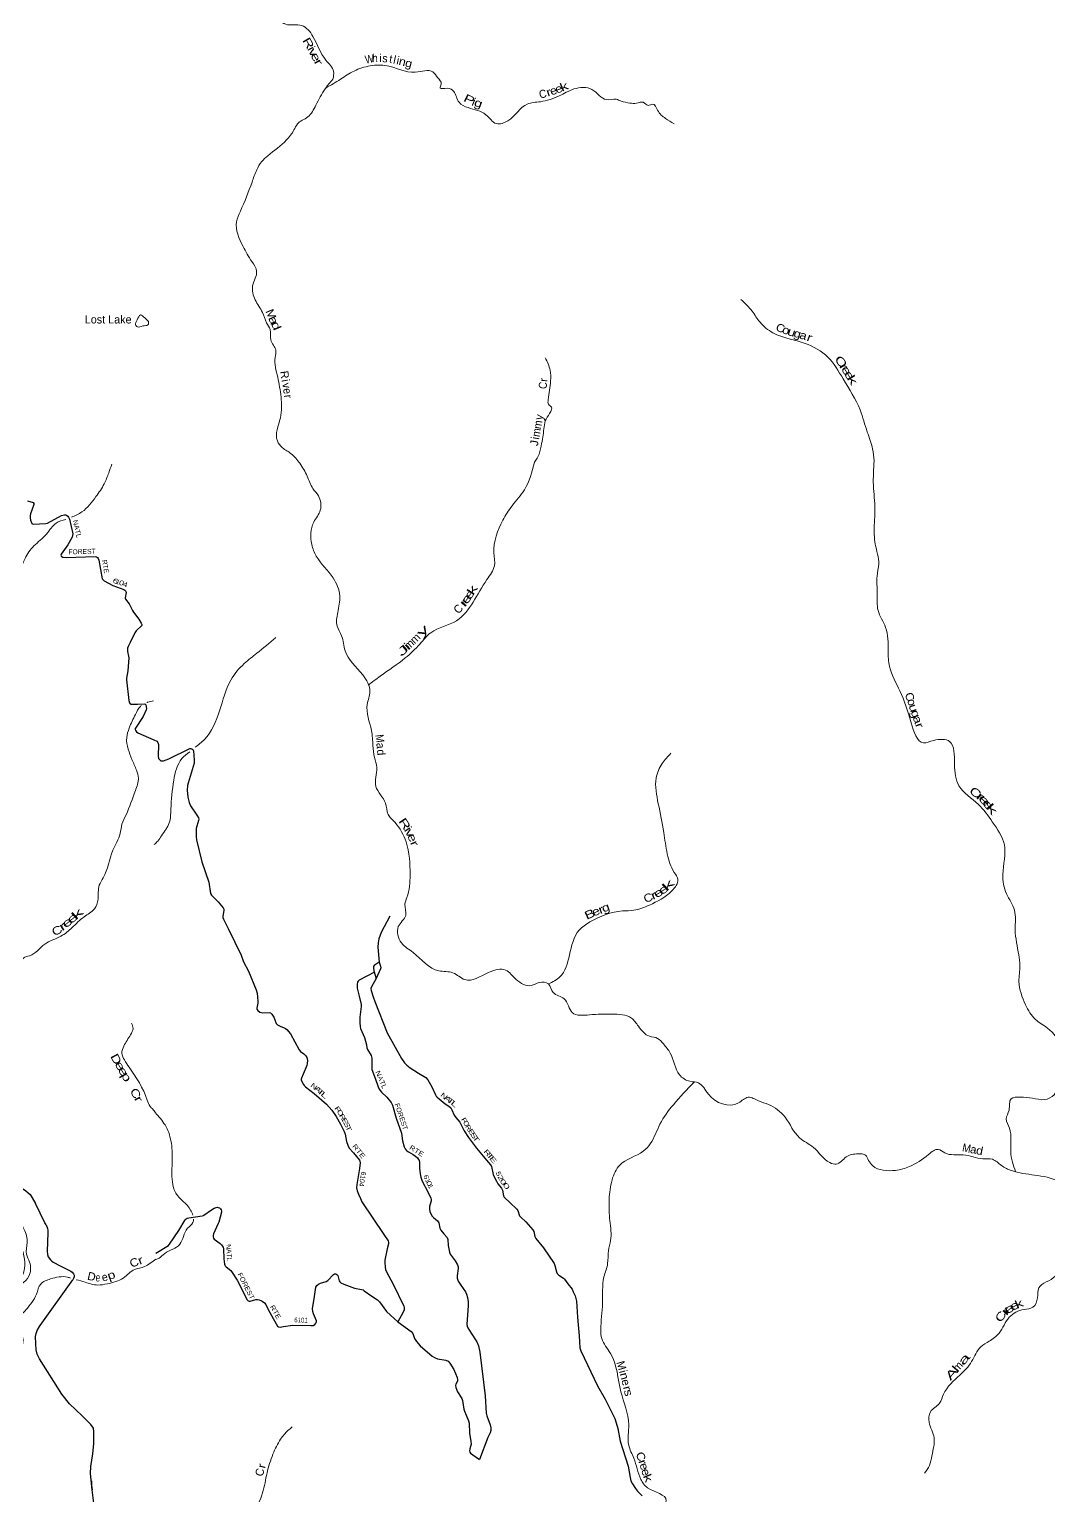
# Model space of a CAD drawing. Header units: feet. Extents: x -3 to 248627, y 0 to 184934.
# Drawn here: x 89617 to 114828, y 112351 to 148593 of the extents above; entities that cross this region are included whole.
import ezdxf
from ezdxf.enums import TextEntityAlignment as Align

# ---------------------------------------------------------------- set-up
doc = ezdxf.new("R2010")
doc.units = ezdxf.units.FT
doc.header["$LTSCALE"] = 70
for name, color, linetype, lineweight in [('29', 7, 'Continuous', 25), ('30', 7, 'Continuous', 35), ('39', 7, 'Continuous', 13)]:
    doc.layers.add(name, color=color, linetype=linetype, lineweight=lineweight)
doc.layers.add('41', color=7, linetype='Continuous')

msp = doc.modelspace()

# ---------------------------------------------------------------- linework, layer by layer
at = {"layer": '29'}
for points in [[(89575.42, 136940.32), (89710.67, 136897.9), (89728.72, 136871.4), (89730.85, 136851.45), (89644.05, 136617.13), (89638, 136578.75), (89638.86, 136520.18), (89650.11, 136463.61), (89682.41, 136382.81), (89696.54, 136368.67), (89716.22, 136358.43), (90023.05, 136378.53), (90067.97, 136390.89), (90416.94, 136575.52), (90490.88, 136596.93), (90515.1, 136596.93), (90535.24, 136586.33), (90567.59, 136556.53), (90585.75, 136532.29), (90607.96, 136481.79), (90690.72, 136120.22), (90689.22, 136080.49), (90678.61, 136039.42), (90566.4, 135853.27), (90405.09, 135619.28), (90399.67, 135593.7), (90401.05, 135580.9), (90407.11, 135572.82), (90447.48, 135550.6), (90526.42, 135542.47), (91242.54, 135563.32), (91275.12, 135556.66), (91303.38, 135534.44), (91319.53, 135514.24), (91339.5, 135469.81), (91418.45, 135011.27), (91435.1, 134991.63), (91466.9, 134964.81), (91680.89, 134845.03), (91955.41, 134746.66), (91979.63, 134732.52), (91996.79, 134714.93), (92007.9, 134698.18), (92011.93, 134669.9), (91984.69, 134542.64), (91984.69, 134526.48), (91992.2, 134508.54), (92083.26, 134396.96), (92166.7, 134227.23), (92194.63, 134185.11), (92328.69, 134013.95), (92385.39, 133918.47), (92401.54, 133882.11), (92403.56, 133872.01), (92395.98, 133858.13), (92256.2, 133726.58), (92226.68, 133678.68), (92111.96, 133441.5), (92058.38, 133340.76), (92048.77, 133294.82), (92046.26, 133257.95), (92045.26, 133213.52), (92073.52, 133096.36), (92076.5, 133058.6), (92054.64, 132737.89), (92020.03, 132557.04), (92018.08, 132513.26), (92075.81, 132000.76), (92093.72, 131942.97), (92107.85, 131924.79), (92128.55, 131916.97), (92293.09, 131914.07), (92471.61, 131921.29), (92485.34, 131914.69), (92499.47, 131898.53), (92517.64, 131803.59), (92510.75, 131773.29), (92429.64, 131608.46), (92243.02, 131322.71), (92236.04, 131308.71), (92234.02, 131284.47), (92248.15, 131252.15), (92264.3, 131231.95), (92302.05, 131200.9), (92696.63, 131034.71)], [(92696.63, 131034.71), (92766.94, 130995.95), (92794.14, 130964.65), (92810.88, 130918.99), (92805.71, 130627.26), (92815.9, 130570.07), (92826.77, 130551.02), (92867.33, 130516.36), (92892.04, 130512.93), (92935.55, 130515.65), (93063.71, 130565.91), (93583.2, 130817.46), (93615.42, 130820.43), (93639.9, 130812.26), (93661.65, 130790.49), (93679.06, 130758.74), (93697.01, 130531.97), (93691.87, 130456.88), (93544.72, 129961.87), (93531.54, 129906.17), (93522.97, 129790.43), (93540.4, 129618.4), (93569.2, 129480.21), (93601.59, 129398.85), (93762.84, 129172.88), (93797.64, 129106.03), (93805.8, 129067.93), (93802.34, 129037.92), (93747.52, 128842.95), (93743.25, 128779.48), (93740.53, 128711.45), (93743.25, 128646.14), (93754.4, 128559.22), (93886.37, 128017.46), (94054.52, 127511.77), (94099.52, 127232.45), (94121.33, 127193.61), (94290.82, 127025.96), (94410.36, 126880.63), (94425.86, 126846.03), (94431.3, 126816.1), (94401.38, 126671.87), (94404.1, 126639.22), (94417.24, 126598.91), (94544.4, 126354.96), (94854.14, 125711.91), (94913.54, 125548.71), (95034.74, 125316.85), (95228.11, 124855.43), (95248.78, 124772.76), (95266.19, 124575.14), (95265.8, 124521.19), (95241.72, 124402.34), (95244.43, 124371.04), (95265.08, 124340.1), (95317.86, 124300.29), (95388.97, 124283.29), (95551.74, 124293.49), (95583.16, 124284.56), (95611.57, 124255.39), (95660.79, 124173.6), (95712.19, 124043.14), (95726.24, 124020.43), (95758.42, 123988.71), (95824.06, 123951.64), (95922.02, 123917.07), (95956.94, 123896.19), (95989.57, 123868.97), (96073.55, 123763.57), (96294.16, 123369.63), (96326.06, 123327.99), (96405.66, 123274.38), (96433.85, 123249.11), (96457.33, 123222.68), (96479.09, 123179.14), (96495.4, 123105.66), (96489.04, 123031.59), (96479.09, 122980.49), (96391.59, 122769.79)], [(98531.41, 126669.77), (98317.61, 126266.15), (98264.47, 126116.18), (98242.72, 126015.5), (98238.11, 125908.29), (98270.66, 125535.93)], [(98270.66, 125535.93), (98146.23, 125455.92), (98131.22, 125429.06), (98125.78, 125396.41), (98139.7, 125323.14), (98199.01, 125135.79)], [(98270.66, 125535.93), (98305.27, 125434.51), (98307.99, 125399.13), (98306.04, 125370.8), (98199.01, 125135.79)], [(98151.18, 125286.89), (97774.42, 125089.11), (97753.21, 125069.86), (97736.9, 125042.64), (97723.3, 124990.94), (97723.3, 124952.84), (97727.61, 124896.13), (97770.85, 124694.75), (97826.64, 124492.95), (97827.88, 124436.99), (97794.83, 124179.56), (97794.01, 124038.49), (97802.17, 123948.69), (97811.73, 123897.8), (97902.93, 123676.12), (97956.25, 123490.8), (97968.05, 123422.12), (97983.82, 123376.01), (98071.39, 123231.63), (98089.09, 123166.35), (98084.99, 122956.78), (98091.97, 122884.64), (98177.11, 122646.89), (98245.43, 122454.7), (98272.2, 122395.01), (98324.3, 122324.08), (98459.61, 122203.15), (98569.2, 122071.94), (98601.69, 122002.97), (98693.75, 121679.1), (98820.4, 121308.39), (98849.69, 121123.17), (98889.96, 120974.32), (98911.71, 120926.7), (98936.18, 120888.6), (98955.22, 120869.55), (98993.3, 120846.42), (99110.6, 120784.14), (99170.7, 120742.53), (99214.19, 120702.49), (99246.22, 120656.86), (99257.67, 120631.13), (99265.25, 120590.62), (99265.38, 120441.49), (99280.28, 120303.03), (99299.41, 120221.22), (99334.2, 120122.88), (99469.25, 119857.2), (99550.8, 119706.19), (99558.95, 119668.1), (99558.46, 119635.53), (99515.44, 119499.38), (99513.62, 119434.49), (99526.32, 119374.2), (99550.8, 119317.05), (99583.43, 119262.63), (99612.89, 119226.86), (99713.96, 119142.89), (99742.5, 119097.59), (99771.07, 118960.57), (99793.82, 118914.3), (99865.53, 118825.49), (99951.25, 118732.61), (99969.59, 118684.36), (99974.48, 118533.32), (100010.38, 118365.97), (100029.67, 118315.8), (100153.14, 118154.36), (100206.19, 118057.1), (100219.78, 118008.12), (100220.45, 117962.95), (100195.31, 117787.7), (100201.48, 117723.58), (100225.22, 117654.35), (100290.88, 117552.21), (100406.33, 117386.78), (100429.19, 117333.24), (100451.82, 117247.77), (100467.26, 117145.48), (100467.07, 117054.55), (100434.62, 116584.89), (100442.78, 116539.99), (100458.86, 116499.24), (100546.43, 116370.13), (100683.7, 116152.3), (100722.89, 116056.97), (100756.76, 115898.5), (100892.59, 114815.46), (100915.98, 114386.11), (100928.67, 114324.37), (101015.87, 114102.7), (101027.48, 114029.63), (101027.31, 113957.79), (101016.6, 113904.45), (100956.56, 113785.01), (100750.23, 113248.56)], [(98199.01, 125135.79), (98079.55, 124931.07), (98065.88, 124882.77), (98068.67, 124835.83), (98117.14, 124683.37), (98165.1, 124561.47)], [(98165.1, 124561.47), (98469.91, 123786.64), (98821.97, 123152.73), (98893.4, 123052.62), (98949.78, 122992.18), (99033.01, 122923.31), (99244.87, 122794.43)], [(87351.65, 123112.25), (87347.12, 122990.4), (87349.14, 122925.75), (87371.35, 122824.75), (87421.81, 122707.59), (87744.8, 122093.5), (87803.34, 122004.63), (87865.92, 121931.9), (88221.21, 121560.22), (88334.25, 121398.62), (88576.49, 120978.46), (88641.09, 120824.94), (88770.29, 120469.42), (88810.66, 120400.75), (88859.11, 120348.22), (89529.31, 119887.66), (89587.85, 119839.19), (89634.28, 119790.7), (89769.54, 119572.71)], [(96391.59, 122769.79), (96348.56, 122666.18), (96343.12, 122644.41), (96343.26, 122617.65), (96394.79, 122511.07), (96413.82, 122486.58), (96446.71, 122454.27), (96664.26, 122290.46), (96969.51, 122027.73), (97099.14, 121879.74), (97208.53, 121722.99), (97316.7, 121531.42), (97403.22, 121347.99), (97428.2, 121286.5), (97463.55, 121106.9), (97493.99, 121015.65), (97531.54, 120940.9), (97635.35, 120821.95), (97780.77, 120640.3), (97792.61, 120621.16), (97798.05, 120574.9), (97779.94, 120433.06), (97713.75, 120045.61), (97712, 119960.47), (97727.34, 119885.06), (97755.43, 119805.37), (97806.21, 119691.85), (97844.75, 119613.88), (98386.05, 118804.96), (98489.53, 118647.63), (98502.41, 118614.22), (98499.69, 118573.41), (98466.72, 118448.51), (98412.66, 118170.66), (98407.34, 118116.74), (98415.38, 118001.94), (98428.98, 117944.8), (98458.41, 117869.06), (98607.47, 117596.85), (98881.5, 117036.44), (98891.3, 116997.8), (98885.86, 116946.09), (98856.81, 116867.52), (98727.82, 116648.69)], [(99244.87, 122794.43), (99422.44, 122686.41), (99471.93, 122631.61), (99569.68, 122458.48), (99659.57, 122260.16), (99680.36, 122228.11), (99704.79, 122202.43), (99898.32, 122038.71), (99991.35, 121979.87), (100038.06, 121939.59), (100070.21, 121890.07), (100125.4, 121754.14), (100162.67, 121699.58), (100262.84, 121578.56), (100368.1, 121366.89), (100481.54, 121199.45), (100676.7, 120941.16), (100922.08, 120646.57)], [(100922.08, 120646.57), (101021.38, 120527.36), (101043.78, 120484.54), (101092.5, 120287.65), (101119.93, 120217.86), (101168.88, 120125.33), (101207.71, 120061.86), (101297.35, 119948.84), (101321.17, 119902.19), (101345.64, 119762.05), (101359.24, 119732.12), (101368.51, 119721.2), (101500.14, 119597.96), (101671.64, 119430.3), (101695.1, 119396.03), (101744.05, 119268.13), (101754.93, 119251.81), (101770.95, 119232.73), (101898.63, 119121.58), (102070.01, 118923.74), (102093.5, 118882.39), (102122.06, 118753.13), (102134.3, 118721.83), (102145.21, 118704.13), (102330.48, 118476.06), (102595.25, 118085.05), (102617.01, 118038.34), (102652.36, 117885.04), (102674.3, 117844.96), (102689.07, 117827.22), (102716.27, 117802.04), (102829.97, 117725.65), (102854.96, 117700.68), (102934.27, 117589.76)], [(90032.23, 119041.26), (90003.04, 119095.38), (89769.54, 119572.71)], [(92749.01, 118341.01), (93055.96, 118537.52), (93087.94, 118569.33), (93311.64, 118900.74), (93474.87, 119171.75), (93495.86, 119193.85), (93521.7, 119205.43), (93563.13, 119215.68), (93890.19, 119268.69), (93922.83, 119276.18), (93933.74, 119282.68), (94122.46, 119416.78), (94189.33, 119453.74), (94241.01, 119474.83), (94268.2, 119478.23), (94290.84, 119472.48), (94322.59, 119461.9), (94342.99, 119443.54), (94360.66, 119418.36), (94368.56, 119383.65), (94366.1, 119355.1), (94303.41, 119110.25), (94291.32, 119078.22), (94170.14, 118821.01), (94160.79, 118781.6), (94162.15, 118748.94), (94173.02, 118713.57), (94189.64, 118692.16), (94337.35, 118582.94), (94370.19, 118552.33), (94389.22, 118523.76), (94408.26, 118489.75), (94420.91, 118451.84), (94431.95, 118208.33), (94444.97, 118074.08), (94454.49, 118048.23), (94461.29, 118035.18), (94485.77, 118004.69), (94596.94, 117913.93), (94636.7, 117869.98), (94758.14, 117673.88), (95002.47, 117191.03), (95026.95, 117167.22), (95051.42, 117158.38), (95077.26, 117156.34), (95222.75, 117201.92), (95256.73, 117201.15), (95298.89, 117191.03), (95346.49, 117175.39), (95377.76, 117161.1), (95434.55, 117113.95), (95464.78, 117079.46), (95521.99, 116950.63), (95647.23, 116728.83), (95754.41, 116538.61), (95780.53, 116523.08), (95822.39, 116518.2), (95902.67, 116528.65), (96123.03, 116566.05), (96577.41, 116554.26), (96638.24, 116559.02), (96676.31, 116583.51), (96706.22, 116616.17), (96717.1, 116648.82), (96716, 116670.43), (96644.64, 116847.77), (96627.36, 116904.62), (96623.1, 116968.58), (96666.34, 117270.23), (96706.22, 117500.58), (96731.5, 117547.65), (96766.05, 117576.77), (96821.81, 117603.65), (96958.09, 117641.36), (96997.21, 117665.21), (97136.96, 117819.76), (97163.1, 117833.93), (97198.45, 117833.93), (97225.64, 117820.32), (97244.97, 117795.2), (97278.46, 117660.26), (97293.63, 117638), (97320.83, 117613.51), (97396.25, 117579.33), (97662.12, 117481.74), (97832.15, 117448.89), (97870.17, 117435.27), (97900.08, 117416.22), (98085.73, 117282.94), (98231.86, 117187.63), (98279.36, 117143.36), (98450.55, 116899.25), (98546.28, 116808.34), (98727.82, 116648.69)], [(90032.23, 119041.26), (90066.52, 118952.2), (90074.62, 118905.88), (90075.78, 118850.3), (90057.26, 118391.75), (90065.36, 118315.33), (90085.04, 118257.43), (90141.75, 118178.69), (90162.58, 118157.85), (90210.03, 118123.11), (90381.32, 118030.48), (90645.19, 117900.79), (90675.29, 117873), (90710.01, 117835.94), (90728.52, 117798.89), (90728.52, 117757.2), (90710.01, 117717.84), (90694.62, 117689.08)], [(89870.42, 116531.37), (89885.11, 116553.72), (90694.62, 117689.08)], [(102934.27, 117589.76), (103039.08, 117453.22), (103071.16, 117391.13), (103116.03, 117286.36), (103136.43, 117226.49), (103150.01, 117157.02), (103178.46, 116758.51), (103193.73, 116571.33), (103214.68, 116301.62), (103234.34, 116001.92), (103253.23, 115927.22), (103670.2, 115064.45), (103859.07, 114735.76), (104097.39, 114255.97), (104134.51, 114152.8), (104172.48, 114008.19), (104233.31, 113698.09), (104431.04, 113079.62), (104473.98, 112803.8), (104496.2, 112721.41), (104534.28, 112642.49), (104609.02, 112527.63), (104662.09, 112462.89), (104772.46, 112347.92)], [(91168.1, 112496.54), (91131.29, 112896.16), (91138.23, 113072.16), (91184.52, 113387.12), (91209.99, 113637.24), (91212.3, 113924.41), (91203.04, 114017.04), (91138.23, 114109.68), (90925.27, 114322.74), (90610.47, 114619.17), (90425.3, 114860.02), (89872.09, 115730.8), (89814.22, 115851.22), (89784.13, 115957.75), (89777.18, 116101.34), (89770.24, 116281.98), (89786.44, 116360.72), (89807.28, 116430.19), (89870.42, 116531.37)], [(98727.82, 116648.69), (99059.18, 116410), (99102.08, 116354.93), (99142.88, 116232.47), (99190.31, 116157.98), (99284.29, 116050.15), (99581.24, 115796.33), (99637.82, 115761.7), (99709.12, 115735.48), (99921.17, 115698.45), (99972.32, 115671.89), (100015.83, 115628.35), (100114.45, 115470.35), (100200.76, 115267.79), (100205.5, 115210.44), (100206.2, 115180.71), (100163.04, 115103.96), (100159.97, 115074.58), (100168.12, 115022.88), (100208.34, 114916.66), (100311.79, 114753.28), (100331.29, 114699.05), (100362.78, 114487.49), (100377.52, 114439.17), (100420.24, 114336.36), (100477.76, 114203.34), (100491.74, 114142.55), (100502.57, 113897.41), (100539.77, 113685.99), (100543.41, 113620.07), (100508.06, 113507.14), (100506.84, 113460.76), (100513.49, 113425.51), (100532.53, 113398.29), (100582.51, 113357.86), (100750.23, 113248.56)], [(91548, 110316.8), (91265.78, 111767.54), (91168.1, 112496.54)]]:
    msp.add_lwpolyline(points, dxfattribs=at)
msp.add_arc((94801.95, 112864.45), 3652.43, 182.33654, 185.78116, dxfattribs=at)
at = {"layer": '39'}
for points in [[(92608.94, 152348.46), (92830.67, 152306.31), (92999.99, 152134.99), (93126.99, 152046.36), (93165.28, 151806.31), (93082.63, 151564.12), (92927.42, 151366.24), (92967.73, 151221.02), (93086.66, 151085.97), (93108.83, 150979.06), (93255.98, 150878.34), (93237.84, 150761.31), (93215.66, 150658.39), (93455.54, 150533.55), (93528.11, 150481.18), (93576.48, 150372.28), (93632.92, 150311.81), (93725.65, 150136.39), (93806.28, 150023.49), (93872.8, 149918.65), (94130.82, 149914.88), (94245.72, 149856.5), (94277.97, 149761.71), (94477.53, 149691.3), (94491.64, 149588.42), (94566.22, 149493.68), (94652.9, 149392.89), (94945.19, 149221.71), (95346.32, 148982.05), (95457.19, 148875.24), (95618.45, 148885.49), (95959.12, 148720.42), (96352.2, 148686.53), (96632.39, 148416.48), (96948.85, 147833.75), (97142.37, 147551.5), (97127.2, 147356.84)], [(96948.06, 147141.96), (97315.72, 147360.01), (97650.34, 147562.12), (98047.46, 147689.64), (98464.72, 147692.1), (99162.18, 147535.47), (99599.61, 147539.97), (99720.55, 147394.83), (99805.21, 147239.57), (99781.02, 147140.69), (99948.33, 147138.84), (100113.63, 147058.32), (100244.65, 146790.12), (100468.4, 146657.2), (100909.85, 146482.14), (101169.89, 146262.51), (101454.11, 146333.42), (101933.87, 146745.5), (102256.4, 146804.35), (102718.02, 146946.07), (103086.91, 147117.94), (103532.4, 147106.31), (103895.23, 146854.5), (104129.07, 146862.82), (104254.04, 146818.56), (104471.75, 146770.37), (104635.03, 146766.51), (104802.34, 146788.88), (104923.28, 146712.34), (105032.14, 146744.74), (105155.1, 146593.55), (105352.64, 146389.99), (105564.3, 146255.04)], [(96303.53, 137866.61), (96096.04, 138100.27), (95878.34, 138249.34), (95751.34, 138418.68), (95825.94, 138991.73), (95842.07, 139504.2), (95759.43, 139994.38), (95696.95, 140484.57), (95711.06, 140660.11), (95590.12, 140916.21), (95569.96, 141174.43), (95485.3, 141341.8), (95380.48, 141595.9), (95203.1, 141906.41), (95140.62, 142255.38), (95239.39, 142614.6), (95120.47, 142852.55), (94902.77, 143227.58), (94741.51, 143834.69), (94836.26, 144095.05), (95124.53, 144815.61), (95241.45, 145118.36), (95364.41, 145324.28), (95513.58, 145467.68), (95979.23, 145857.56), (96162.67, 146105.91), (96247.34, 146253.28), (96501.33, 146427.05), (96704.93, 146715.78), (96932.72, 147123.56), (97127.2, 147356.85)], [(107215.16, 141919.08), (107491.32, 141624.81), (107688.86, 141354.67), (108009.37, 141090.72), (108406.48, 140943.85), (108801.57, 140829.27), (109365.98, 140492.94), (109742.93, 139952.64), (110164.21, 139184.4), (110341.6, 138637.84), (110474.63, 138224.38), (110508.83, 137930.71)], [(92421.43, 141263.21), (92290.29, 141239.29), (92244.1, 141289.82), (92282.83, 141408.74), (92365.94, 141533.61), (92472.53, 141458.75), (92568.86, 141331.47), (92550.55, 141285.11), (92500.09, 141269.09), (92421.43, 141263.21)], [(102375.24, 140477.49), (102498.2, 140164.91), (102510.29, 139906.68), (102449.81, 139436.53), (102457.87, 139325.57), (102530.44, 139251), (102514.31, 139148.09), (102397.39, 138960.33), (102326.83, 138562.81), (102286.52, 138356.97), (102226.04, 138092.61), (102112.87, 137892.03)], [(90659.28, 136534.8), (90919.38, 136666.18), (91266.13, 137044.82), (91468.5, 137357.43), (91581.53, 137634.66), (91658.44, 137843.71)], [(96303.53, 137866.61), (96492.33, 137547.24), (96632.75, 137243.28), (96766.62, 137060.35), (96814.47, 136709.49), (96652.36, 136412), (96602.23, 135860.85), (96714.35, 135572.88), (97132.05, 135032.26), (97295.23, 134591.2), (97244.53, 134177.26), (97229.78, 133844.23), (97341.71, 133602.67), (97427.96, 133233.85), (97864.05, 132636.82), (98041.23, 132222.07), (97973.97, 131908.94), (98077.51, 131261.74), (98115.37, 130888.62), (98150.87, 130598.23), (98210.41, 130346.31), (98188.15, 129882.07), (98427.87, 129463.61), (98491.53, 129189.51), (98661.78, 128986.6), (98934.02, 128507.77), (99034.22, 127695.08), (98955.89, 127135.7), (98908.18, 126969.98), (98925.47, 126693.62), (98743.11, 126414.19), (98823.44, 126013.05), (99108.79, 125776.44), (99743.94, 125321.72), (100095.05, 125273.13), (100386.16, 125105.16), (100988.41, 125285.91), (101397.57, 125340.53), (101660.72, 125107.84), (102030.39, 124960.46), (102229.73, 125036.18), (102457.78, 124999.04), (102575.64, 124785.76), (102846.53, 124629.79), (103045.59, 124289.81), (103469.33, 124235.55), (104031.92, 124252.64), (104508.29, 124152.24), (104680.54, 123953.37), (104957.87, 123704.61), (105155.72, 123653.19), (105299.49, 123514.71), (105469.83, 123291.62), (105693.91, 122754.02), (105954.75, 122591.95), (106166.67, 122552.71), (106411.86, 122271.49), (107156.92, 122059.5), (107396.33, 122197.98), (107654.85, 122106.52), (107897.23, 122019.01), (108309.96, 121702.36), (108665, 121195.72), (109008.84, 120957.4), (109413.75, 120582.18), (109575.25, 120544.69), (109818.53, 120721.53), (110118.7, 120799.8), (110298.33, 120764.42), (110371.47, 120637.68), (110474.87, 120505.04), (111038.01, 120390.97), (111384.5, 120483.6), (111855.17, 120782.72), (112096.65, 120909.1), (112262.38, 120823.21), (112714.32, 120775.14), (113202.77, 120678.84), (113434.76, 120663.92), (113659.25, 120511.74), (113911.87, 120385.94), (114481.05, 120273.92), (115080.68, 120115.65), (115335.42, 119963.63), (115749.6, 119784.21)], [(102112.87, 137892.03), (101864.26, 137212.34), (101555.35, 136813.18), (101326.93, 136458.84), (101108.46, 135650.53), (101119.87, 135333.77), (100935.76, 134991.78), (100591.21, 134435.03), (100183.73, 133976.84), (99547.69, 133678.87), (99274.58, 133398.96), (98915.02, 133056.04), (98297.77, 132606.82), (97994.29, 132380.42)], [(110508.83, 137930.71), (110493.36, 137322.4), (110530.16, 136719.24), (110515.57, 136349.89), (110539.78, 135865.72), (110624.49, 135379.85), (110583.41, 135076.94), (110589.2, 134655.23), (110609.13, 134229.56), (110794.4, 133810.81), (110859.35, 133229.99), (110891.21, 132842.72), (111149.85, 132240.73), (111425.41, 131451.16), (111734.02, 130956.38), (111985.86, 131016.23), (112377.21, 130990.04), (112498.51, 130435.76), (112609.67, 129895.54), (113089.56, 129435.97), (113434.2, 129005.96), (113733.02, 128440.5), (113693.74, 127703.75), (113784.48, 127223.97), (113979.76, 126823.43), (113999.93, 126341.26), (114089.26, 125716.18), (114118.58, 125456.02), (114092.01, 125056.34), (114257.75, 124486.14), (114499.27, 124120.16), (114798.63, 123907.84), (115129.4, 123419.23), (115125.34, 122940.96), (115088.38, 122617.9), (114960.8, 122260.06), (114725.35, 122139.76), (114428.73, 122176.54), (114128.15, 122199.17), (113898.41, 122157.6), (113847.14, 121880.87), (113779.49, 121660.56), (113855.07, 121430.92), (113889.71, 120862.05), (113929.15, 120593.88), (114009.45, 120360.92)], [(84980.48, 130983.56), (85169.71, 131047.41), (85375.84, 131182.63), (85562.16, 131285.39), (86041.41, 131504.11), (86286.64, 131555.07), (86528.53, 131537.43), (86868.21, 131611.55), (87213.34, 131746.21), (87488.85, 131995.06), (87761.91, 132288.25), (88312.66, 132814.19), (88593.22, 132960.27), (88892.16, 133080.34), (89101.09, 133340.59), (89260.55, 133715.26), (89276.21, 133965.43), (89184.3, 134297.15), (89231.06, 134662.57), (89281.01, 134907.06), (89357.53, 135113.51), (89510.67, 135516.34), (89729.21, 135823.07), (90042.54, 136118.69), (90279.56, 136389.33), (90519.99, 136479.15)], [(95710.36, 133561.78), (95244.11, 133169.87), (94934.59, 132918.01), (94601.52, 132508.64), (94322.36, 131748.43), (93950.19, 131044.24), (93717.07, 130846.88)], [(92520.23, 131953.04), (92540.67, 131959.23), (92690.94, 131995.64)], [(87611.07, 124720.65), (87767.77, 124753.72), (87944.45, 124812.02), (88115.71, 124807.76), (88425.7, 125032.78), (88793.04, 125161.63), (89194.52, 125300.91), (89416.05, 125508.87), (89479.17, 125644.62), (89623.68, 125696.54), (90001.53, 125984.77), (90398.45, 126178.44), (90676.33, 126391.03), (90973.82, 126658.26), (91225.68, 126854.45), (91316, 127091.29), (91346.84, 127436.39), (91445.71, 127622.91), (91682.75, 128300.82), (91863.97, 128716.04), (91908.02, 128946.35), (92008.43, 129181.28), (92240.24, 129776.47), (92315.73, 130087.75), (92267.51, 130278.79), (92156.07, 130549.81), (92062.93, 130802.88), (92025.89, 131086.78), (92088.01, 131323.33), (92239.81, 131657.59), (92364.75, 131856.48), (92390.87, 131882.05)], [(93583.06, 130734.95), (93389.52, 130567.07), (93190.08, 130031.28), (93118.45, 129316.56), (93077.49, 128983.39), (92887.25, 128661.54), (92795.03, 128529.89), (92706.66, 128442.65)], [(102456.03, 125000.11), (102741.4, 125174.07), (102975.1, 125716.11), (103218.58, 126328.82), (103481.93, 126529.98), (104289.49, 126802.62), (104571.77, 126818.23), (104952.39, 126947.37), (105507.55, 127297.37), (105657.62, 127578.65), (105568.16, 127753.74), (105394.83, 128210.89), (105307.89, 128745.18), (105173.85, 129452.76), (105120.77, 130090.14), (105270.52, 130450.12), (105485.27, 130699.45)], [(92143.91, 124025.22), (92183.43, 123898.61), (92122.52, 123742.72), (91956.09, 123462.75), (91905.47, 123284.79), (91967.53, 123120.11), (92088.17, 122937.89), (92535.27, 122128.01), (92603.28, 121971.46), (92668.45, 121899.56), (92734.08, 121815.81)], [(106056.65, 122573.64), (105545.75, 122014.69), (105214.99, 121534.7), (104975.01, 121049.13), (104802.34, 120866.61), (104218.93, 120520.49), (104028.88, 120154.25), (103958.28, 119673.61), (103976.63, 119143), (103992.77, 118658.79), (103937.36, 118406.25), (103920.55, 118085.32), (103829.15, 117755.92), (103795.58, 117103.96), (103749.9, 116451.93), (103775.01, 116234.13), (103990.31, 115868), (104248.38, 114920.95), (104443.36, 114108.76), (104441.46, 113598.21), (104567.84, 113276.02), (104741.44, 112754.29), (104909.71, 112543.3), (105364.79, 112226.87), (105325.11, 112071.28), (105404.52, 111890.09), (105589.18, 111616.62), (106104.51, 110878.77), (106450.43, 110624.32), (107126.6, 110488.65), (107324.15, 110509.87), (107530.73, 110301.09), (107901.56, 109877.27), (108076.46, 109527.07), (108270.98, 109308.15), (108477.22, 109180.09), (108664.04, 108874.35), (108818.28, 108643.1), (108921.83, 108476.16), (109106.78, 108132.08), (109153.88, 107960.8), (109526.69, 107547.08), (109951.86, 107149.77), (110204.31, 107064.33), (110674.9, 107381.61), (111018.79, 107613.46), (111399.22, 107786.99), (111791.66, 107984.8), (111950.39, 108124.87), (112039.23, 108101.12), (112301.56, 108064.17), (112670.67, 108051.99), (113031.65, 108053.89), (113382.13, 108156.63), (113503.3, 108118.93), (113770.27, 107934.69), (114089.7, 107746.69), (114391.36, 107467.79), (114551.72, 107218.42)], [(92734.08, 121815.81), (92973.58, 121512.54), (93120.42, 121119.82), (93150.69, 120633.66), (93156.93, 120105), (93242.78, 119829), (93607.55, 119409.18), (93662.71, 119285.06)], [(88403.66, 119713.78), (88266.3, 119549.03), (88035.6, 119453.87), (87972.78, 119287.89), (88065.42, 119085.22), (88209.47, 118979.86), (88589.98, 118794.31), (88815.22, 118830.94), (89079.51, 118992.99), (89236.38, 119016.8), (89319.52, 118961.22), (89413.69, 118603.32), (89500.58, 117963.07), (89366.29, 117691.49), (89116.06, 117533.63), (88992.48, 117401.28), (88996.45, 117203.74), (89131.13, 117027.72), (89226.48, 116754.51), (89320.59, 116199.02), (89244.03, 115996.59), (89063.64, 115906), (88821.19, 115980.08), (88623.66, 115994.14), (88377.2, 115862.53), (88161.55, 115670.75), (88112.61, 115527.09), (88040.4, 115292.46), (87937.32, 115124.03), (87715.91, 114903.97), (87533.6, 114599.63), (87453.81, 114316.53), (87512.01, 113930.02), (87679.81, 113663.62), (87936.66, 113353.79), (88155.03, 113269.38), (88439.99, 113173.56), (88687.72, 112972.51), (88863.57, 112706.19), (88867.91, 112470.34), (88676.85, 112236.48), (88583.36, 112116.54), (88602.94, 111969.57), (88710.68, 111666.24), (88863.22, 111516.62), (89093.96, 111404.11), (89383.9, 111211.56), (89710.79, 111152.48), (90124.95, 111027.77), (90333.93, 110874.7), (90420.49, 110676), (90380.32, 110459.84), (90188.16, 110133.23), (90020.53, 109974.21), (89834.16, 109877.5), (89568.74, 109830.37), (89420.7, 109728.01), (89471.28, 109500.71), (89544.12, 109263.56), (89620.65, 109215.76)], [(115750.67, 119783.9), (115501.64, 119276.4), (115466.67, 118959.41), (115429.72, 118630.29), (115211.21, 118318.38), (115111.39, 118073.69), (114987.6, 117774.39), (114585.47, 117483.7), (114550.18, 117243.39), (114438.22, 117008.72), (114218.63, 116953.08), (113854.4, 116761.47), (113599.92, 116368.66), (113358.75, 116167.61), (113151.59, 116033.34), (112921.21, 115664.86), (112632.19, 115332.4), (112228.8, 114860.1), (112124.88, 114633.55), (111903.92, 114422.52), (111872.72, 114168.1), (111993.33, 113779.28), (111938.7, 113339.09), (111877.19, 113096.62), (111759.01, 112904.29)], [(88156.94, 119404.74), (88091.59, 119291.14), (88165.39, 119160.86), (88327.15, 119098.03), (88552.2, 118949.17), (88791.83, 118955.7), (89112.59, 119110.27), (89329.99, 119124.64), (89491.01, 118932.77), (89562.69, 118608.9), (89547.43, 118318.41), (89623.88, 118123.64), (89607.18, 117774.66), (89429.76, 117587.31), (89193.87, 117405.4), (89187.33, 117252.1), (89286.51, 116999.1), (89427.58, 116379.58), (89460.23, 116131.92), (89333.66, 115894.7), (89081.04, 115775.12), (88707.39, 115878.08), (88542.2, 115880.39), (88386.39, 115747.7), (88235.39, 115536.44), (88119.94, 115192.48), (87863.51, 114847.04), (87638.95, 114538.23), (87574.13, 114166.57), (87745.41, 113751), (88040.85, 113409.32), (88410.36, 113318.42), (88590.55, 113225.54), (89005.87, 112778.24), (89041.86, 112601.19), (88917.8, 112313.6), (88724.35, 112118.02), (88679.22, 111996.57), (88790.38, 111753.77), (88965.62, 111549.95), (89210, 111483.95), (89322.13, 111348.02), (89880.78, 111277.24), (90281.13, 111122.14), (90461.47, 110809.5), (90520.75, 110517.77), (90377.25, 110159.4), (90180.24, 109915.39), (89819.24, 109756.37), (89590.59, 109657.21), (89562.65, 109630.7), (89626.18, 109520.47), (89743.36, 109357.01)], [(93679.16, 119184.96), (93663.27, 119104.77), (93530.78, 118958.78), (93338.82, 118564.28), (92964.67, 118334.28), (92827.99, 118224.59), (92745.81, 118191.47)], [(90779.4, 117688.09), (90998.49, 117625.88), (91305.35, 117556.5), (91546.75, 117587.25), (91942.15, 117730.5), (92224.09, 117941.12), (92469.12, 118012.23), (92609.31, 118094.34), (92749.65, 118194.2)], [(89332.62, 116820.59), (89461.01, 116869.87), (89532.8, 116943.2), (89794.84, 117333.05), (89899.15, 117580.12), (90141.62, 117707.66), (90560.17, 117750.34), (90638.16, 117725.93)], [(92780.55, 110668.75), (92933.8, 110758.88), (93697.75, 110849.68), (94254.96, 111191.63), (94592.32, 111538.47), (95058.84, 111863.8), (95387.26, 112420.45), (95496.13, 112911.38), (95641.4, 113376.26), (95833.45, 113748.57), (96014.08, 113959.39), (96120.58, 114050.75)]]:
    msp.add_spline(points, degree=3, dxfattribs=at)

# ---------------------------------------------------------------- texts
at = {"layer": '30', "width": 1.1}
msp.add_text('NATL', height=120, rotation=282.892, dxfattribs=at).set_placement((90691.59, 136452.5))
at = {"layer": '30'}
for s, rotation, p in [('FOREST', 1.668, (90585.74, 135616.11)), ('RTE', 279.769, (91413.13, 135469.21))]:
    msp.add_text(s, height=120, rotation=rotation, dxfattribs=at).set_placement(p)
for s, rotation, width, p in [('6', 330.762, 1.6, (91724.87, 134901.9)), ('1', 340.286, 0.5, (91795.43, 134877.83)), ('0', 340.286, 1.35, (91878.71, 134852.9)), ('4', 340.286, 1.25, (91970.93, 134814.79)), ('N', 323.021, 1.4, (96620.63, 122418.82)), ('NATL', 292.569, 1.15, (98265.01, 122608.56)), ('A', 323.021, 1.6, (96717, 122345.42)), ('T', 319.281, 1.9, (96788.06, 122276.26)), ('L', 319.281, 1.9, (96873.68, 122202.57)), ('N', 319.77, 1.5, (99836.79, 122182.43)), ('A', 319.77, 1.7, (99927.31, 122109.06)), ('T', 322.687, 1.75, (100001.55, 122054.66)), ('F', 304.91, 1.6, (97198.05, 121864.35)), ('O', 304.91, 1.3, (97259.49, 121778.29)), ('R', 299.451, 1.25, (97312.2, 121680.16)), ('FOREST', 288.862, 1.05, (98760.15, 121702.03)), ('L', 319.227, 1.9, (100090.99, 121984.41)), ('E', 299.451, 1.35, (97371.69, 121580.96)), ('S', 295.252, 1.2, (97420.21, 121491.22)), ('T', 295.252, 1.4, (97459.58, 121399.54)), ('F', 300.615, 1.45, (100324.47, 121595.17)), ('O', 296.44, 1.1, (100368.86, 121524.26)), ('R', 298.44, 1.2, (100427.04, 121415.26)), ('E', 304.118, 1.45, (100503.29, 121303.09)), ('S', 304.118, 1.45, (100559.05, 121218.3)), ('T', 307.074, 1.75, (100620.39, 121131.81)), ('RTE', 308.679, 1.25, (97722.04, 120825.67)), ('RTE', 328.034, 1.2, (99166.62, 120822.01)), ('R', 309.793, 1.5, (100898.27, 120784.52)), ('T', 309.793, 1.85, (100969.22, 120702.14)), ('E', 309.793, 1.65, (101042.29, 120615.12)), ('5', 290.899, 1.25, (101167.31, 120287.19)), ('6', 285.631, 1.2, (99376.98, 120210.6)), ('1', 296.945, 0.7, (99416.81, 120114.85)), ('0', 296.945, 1.55, (99454.75, 120040.15)), ('1', 296.945, 0.7, (99494.01, 119964.54)), ('2', 297.88, 1.45, (101223.2, 120177.75)), ('0', 301.458, 1.7, (101284.07, 120071.78)), ('0', 308.419, 1.95, (101369.68, 119967.08)), ('FOREST', 296.84, 1.1, (94924.93, 117505.5)), ('RTE', 299.451, 1.15, (95654.15, 116858.94)), ('6101', 358.514, 0.75, (96335.29, 116630.57))]:
    msp.add_text(s, height=120, rotation=rotation, dxfattribs=dict(at, width=width)).set_placement(p, align=Align.CENTER)
for s, rotation, p in [('6104', 260.305, (97800.19, 120186.98)), ('NATL', 272.596, (94495.59, 118350.29))]:
    msp.add_text(s, height=120, rotation=rotation, dxfattribs=at).set_placement(p, align=Align.CENTER)
at = {"layer": '41'}
for s, rotation, width, p in [('R', 300.013, 1.45, (96432.71, 148200.94)), ('i', 297.506, 1.2, (96502.26, 148076)), ('v', 297.506, 1.5, (96554.29, 147975.91)), ('e', 298.489, 1.45, (96615.96, 147860.11)), ('W', 10.81, 0.85, (98045.06, 147763.03)), ('h', 2.587, 0.85, (98172.54, 147782.85)), ('r', 298.489, 1.6, (96684.23, 147733.63)), ('n', 345.449, 1.15, (98821.76, 147700.76)), ('g', 346.249, 1.15, (98979.61, 147657.56)), ('e', 18.306, 1.15, (102609.57, 146984.67)), ('e', 19.828, 1.2, (102743.85, 147031.43)), ('k', 22.828, 1.45, (102880.1, 147086.82)), ('P', 334.203, 1.5, (100455.73, 146769.82)), ('i', 336.919, 1.1, (100571.05, 146705.99)), ('g', 339.638, 1.35, (100691.46, 146675.77)), ('C', 11.064, 0.95, (102334.17, 146899.54)), ('r', 18.306, 1.3, (102493.46, 146945.21)), ('M', 292.477, 1.15, (95502.72, 141509.68)), ('a', 292.357, 1.35, (95561.7, 141363.53)), ('d', 292.68, 1.45, (95631.6, 141227.18)), ('C', 339.763, 1.1, (108160.46, 141116.33)), ('o', 339.763, 1.2, (108300.09, 141064.86)), ('u', 341.732, 1.3, (108439.91, 141016.35)), ('g', 343.985, 1.2, (108588.63, 140974.8)), ('a', 343.67, 1.2, (108732.52, 140932.87)), ('r', 339.157, 1.35, (108882.27, 140884.14)), ('C', 308.103, 1.55, (109608.52, 140319.25)), ('r', 303.864, 1.8, (109681.53, 140205.88)), ('e', 301.161, 1.5, (109742.34, 140108.22)), ('e', 301.161, 1.5, (109815.21, 139988.39)), ('k', 301.835, 1.75, (109889.2, 139874.97)), ('e', 280.335, 0.95, (95902.92, 139636.56)), ('C', 81.477, 0.9, (102415.84, 139776.18)), ('m', 79.939, 0.95, (102288.96, 138807.12)), ('m', 79.931, 0.95, (102254.28, 138611.78)), ('J', 81.563, 1.05, (102205.28, 138354.52)), ('k', 57.641, 1.75, (100655.13, 134685.37)), ('r', 50.634, 2, (100437.28, 134362.38)), ('e', 54.482, 1.65, (100509.12, 134461.24)), ('e', 57.641, 1.55, (100582.64, 134570.97)), ('y', 45.747, 2.15, (99414.6, 133659.35)), ('J', 40.328, 2.1, (98919, 133167.08)), ('i', 43.823, 1.85, (99031.86, 133269.81)), ('C', 289.896, 1.1, (111299.65, 132061.9)), ('o', 288.629, 1.15, (111348.95, 131930.33)), ('u', 288.629, 1.3, (111392.78, 131784.94)), ('g', 289.411, 1.3, (111443.55, 131640.41)), ('a', 289.411, 1.3, (111493, 131500.04)), ('r', 290.607, 1.35, (111545.17, 131354.79)), ('M', 277.307, 0.9, (98187.82, 131052.75)), ('a', 275.738, 0.95, (98205.19, 130878.92)), ('C', 325.438, 1.45, (112959.26, 129647.41)), ('r', 322.005, 1.95, (113080.5, 129555.22)), ('e', 315.237, 2.05, (113174.23, 129462.74)), ('e', 309.864, 1.85, (113252.48, 129368.85)), ('k', 309.864, 2.05, (113343.72, 129258.26)), ('R', 303.327, 1.55, (98818.23, 128898.6)), ('i', 303.327, 1.4, (98899.66, 128770.44)), ('v', 298.822, 1.55, (98947.19, 128678.42)), ('e', 294.647, 1.35, (98999.03, 128571.56)), ('r', 293.144, 1.45, (99055.4, 128433.29)), ('k', 42.795, 2.2, (105480.09, 127368.63)), ('C', 22.39, 1.15, (104959.24, 127036.72)), ('r', 24.036, 1.45, (105097.85, 127099.84)), ('e', 30.185, 1.5, (105219.71, 127166.37)), ('e', 33.911, 1.6, (105351.18, 127252.06)), ('k', 41.819, 2.15, (90868.4, 126656.06)), ('B', 24.2, 1.45, (103518.61, 126634.17)), ('e', 24.2, 1.3, (103667.29, 126700.99)), ('r', 21.206, 1.4, (103790.63, 126747.75)), ('g', 18.737, 1.3, (103902.72, 126793.85)), ('r', 32.582, 1.75, (90490.86, 126339.21)), ('e', 37.118, 1.7, (90612.13, 126441.53)), ('e', 39.506, 1.8, (90743.24, 126550.83)), ('C', 29.076, 1.3, (90348, 126232.95)), ('D', 298.105, 1.4, (91676.1, 123092.65)), ('e', 302.017, 1.55, (91777.51, 122921.27)), ('e', 301.409, 1.55, (91854.19, 122785.72)), ('p', 299.512, 1.55, (91932.02, 122651.46)), ('C', 298.291, 1.3, (92157.58, 122249.24)), ('r', 298.291, 1.6, (92233.52, 122107.01)), ('M', 348.905, 0.95, (112779.8, 120843.83)), ('a', 348.905, 1.05, (112949.02, 120810.64)), ('d', 348.788, 1.15, (113101.55, 120780.46)), ('C', 20.87, 1.15, (92244.97, 118021.22)), ('r', 20.987, 1.35, (92400.69, 118077.88)), ('D', 346.83, 1.05, (91136.05, 117670.43)), ('e', 357.753, 0.75, (91310.16, 117643.19)), ('p', 19.592, 1.3, (91675.79, 117709.02)), ('e', 37.565, 1.75, (113915.17, 116897.89)), ('e', 31.505, 1.55, (114026.67, 116963.48)), ('k', 23.399, 1.45, (114133.12, 117002.89)), ('C', 56.951, 1.4, (113724.53, 116727.03)), ('r', 49.018, 2.1, (113837.06, 116850.18)), ('a', 48.997, 1.95, (112809.97, 115660.71)), ('n', 284.758, 1.15, (104240.19, 115281.58)), ('A', 49.331, 1.75, (112500.39, 115300.95)), ('l', 49.331, 1.65, (112602.01, 115420.02)), ('e', 284.758, 1.05, (104275.91, 115126.13)), ('r', 284.758, 1.2, (104312.22, 114983.45)), ('s', 283.96, 1.25, (104339.76, 114871.39)), ('r', 75.772, 1.2, (95457.13, 113062.94)), ('C', 291.743, 1.15, (104649.99, 113283.81)), ('r', 289.869, 1.35, (104695.26, 113148.84)), ('e', 288.869, 1.15, (104731.2, 113041.27)), ('e', 287.727, 1.15, (104772.17, 112901.81)), ('k', 292.141, 1.45, (104827.23, 112749.76))]:
    msp.add_text(s, height=200, rotation=rotation, dxfattribs=dict(at, width=width)).set_placement(p, align=Align.CENTER)
for s, rotation, p in [('i', 358.752, (98300.74, 147782.13)), ('s', 354.755, (98404.66, 147777.54)), ('t', 351.309, (98544.1, 147760.89)), ('l', 347.827, (98632.99, 147743.15)), ('i', 347.827, (98714.59, 147725.55)), ('R', 277.769, (95833.63, 140042.25)), ('i', 279.894, (95858.75, 139896.52)), ('r', 84.359, (102430.96, 139917.4)), ('v', 280.335, (95884.17, 139772.45)), ('r', 277.93, (95920.31, 139505.14)), ('y', 79.939, (102319.5, 138991.14)), ('i', 80.873, (102227.31, 138473.22)), ('C', 46.884, (100296.72, 134200.51)), ('m', 43.209, (99077.06, 133319.04)), ('m', 44.747, (99231.43, 133469.01)), ('d', 275.85, (98218.33, 130711.84)), ('e', 12.438, (91502.06, 117657.08)), ('M', 285.729, (104166.11, 115540.26)), ('m', 48.999, (112654.14, 115479.59)), ('i', 284.758, (104207.72, 115394.33)), ('C', 77.092, (95413.27, 112907.93))]:
    msp.add_text(s, height=200, rotation=rotation, dxfattribs=at).set_placement(p, align=Align.CENTER)
msp.add_text('Lost Lake', height=200, dxfattribs=at).set_placement((90987.14, 141322.36))

doc.saveas('drawing.dxf')
